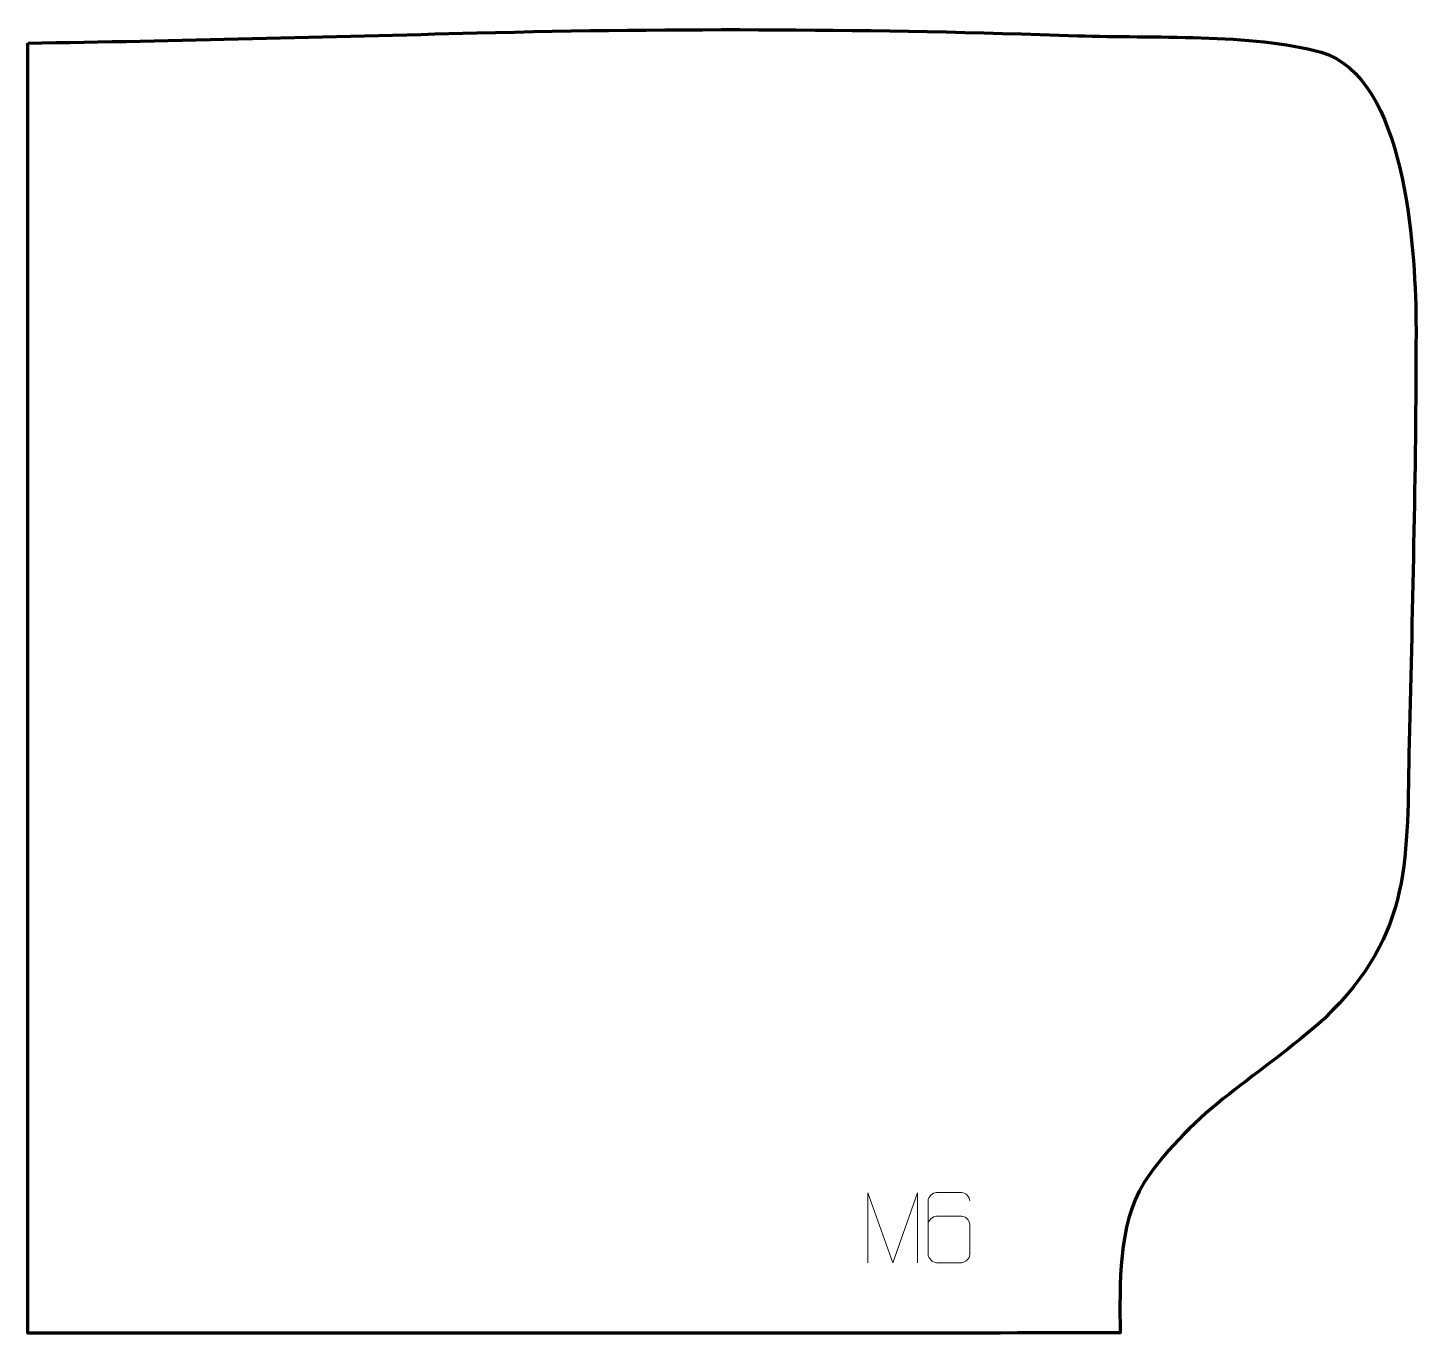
# Model space of a CAD drawing. Header units: millimetres. Extents: x 1485 to 1980, y 152 to 618.
import ezdxf

# ---------------------------------------------------------------- set-up
doc = ezdxf.new("R2010")
doc.units = ezdxf.units.MM
doc.header["$MEASUREMENT"] = 0
doc.layers.add('layer 2', color=7, linetype='Continuous')
doc.layers.add('layer 3', color=7, linetype='Continuous')

msp = doc.modelspace()

# ---------------------------------------------------------------- linework, layer by layer
at = {"layer": 'layer 2', "color": 142, "lineweight": 9}
for points, knots in [([(1784.2482, 177.1491), (1784.2482, 177.1491), (1784.2482, 202.1542), (1784.2482, 202.1542), (1784.2482, 202.1542), (1784.2482, 202.1542), (1793.1902, 177.1491), (1793.1902, 177.1491), (1793.1902, 177.1491), (1793.1902, 177.1491), (1801.9666, 202.1536), (1801.9666, 202.1536), (1801.9666, 202.1536), (1801.9666, 202.1536), (1801.9666, 177.1491), (1801.9666, 177.1491)], [0, 0, 0, 0, 0.2, 0.2, 0.2, 0.2, 0.4, 0.4, 0.4, 0.4, 0.6, 0.6, 0.6, 0.6, 1, 1, 1, 1]), ([(1820.5892, 199.2103), (1820.5651, 200.5523), (1819.2063, 202.2087), (1817.6314, 202.1743), (1817.6314, 202.1743), (1814.6409, 202.174), (1811.6502, 202.174), (1808.6591, 202.1743), (1808.6591, 202.1743), (1807.4377, 202.1893), (1805.7063, 200.749), (1805.7013, 199.2103), (1805.7013, 199.2103), (1805.7016, 192.8378), (1805.7016, 186.465), (1805.7013, 180.0923), (1805.7013, 180.0923), (1805.706, 178.9272), (1807.4377, 177.1527), (1808.6591, 177.1283), (1808.6591, 177.1283), (1811.6502, 177.1286), (1814.6409, 177.1286), (1817.6314, 177.1283), (1817.6314, 177.1283), (1818.9119, 177.1721), (1820.5848, 178.7897), (1820.5892, 180.0923), (1820.5892, 180.0923), (1820.5892, 183.6824), (1820.5892, 187.2722), (1820.5892, 190.8617), (1820.5892, 190.8617), (1820.5507, 192.3427), (1818.9649, 193.7783), (1817.6314, 193.7763), (1817.6314, 193.7763), (1814.6409, 193.7766), (1811.6502, 193.7766), (1808.6591, 193.7763), (1808.6591, 193.7763), (1807.3271, 193.7813), (1805.681, 192.2712), (1805.7228, 190.8399)], [0, 0, 0, 0, 0.08333333, 0.08333333, 0.08333333, 0.08333333, 0.16666667, 0.16666667, 0.16666667, 0.16666667, 0.25, 0.25, 0.25, 0.25, 0.33333333, 0.33333333, 0.33333333, 0.33333333, 0.41666667, 0.41666667, 0.41666667, 0.41666667, 0.5, 0.5, 0.5, 0.5, 0.58333333, 0.58333333, 0.58333333, 0.58333333, 0.66666667, 0.66666667, 0.66666667, 0.66666667, 0.75, 0.75, 0.75, 0.75, 0.83333333, 0.83333333, 0.83333333, 0.83333333, 1, 1, 1, 1])]:
    msp.add_open_spline(points, degree=3, knots=knots, dxfattribs=at)
at = {"layer": 'layer 3', "color": 242, "lineweight": 158}
msp.add_open_spline([(1484.6764, 612.2677), (1484.6764, 612.2677), (1484.6302, 152.0592), (1484.6302, 152.0592), (1484.6302, 152.0592), (1614.4738, 152.0244), (1744.3179, 152.0095), (1874.1553, 152.1266), (1874.1553, 152.1266), (1874.1968, 169.8313), (1873.2044, 189.9924), (1882.6465, 205.6142), (1882.6465, 205.6142), (1900.3543, 232.2256), (1924.301, 243.7719), (1946.9276, 264.2089), (1946.9276, 264.2089), (1979.0075, 294.9471), (1976.279, 321.7518), (1977.2962, 362.7937), (1977.2962, 362.7937), (1978.4564, 412.9832), (1979.7947, 463.4601), (1979.7097, 513.6513), (1979.7097, 513.6513), (1979.3239, 539.5291), (1976.025, 600.1254), (1945.8689, 608.9948), (1945.8689, 608.9948), (1921.0233, 615.7646), (1885.508, 613.9398), (1859.1534, 614.8619), (1859.1534, 614.8619), (1787.2516, 617.3679), (1716.6603, 617.706), (1644.739, 615.8739), (1644.739, 615.8739), (1591.4886, 614.5175), (1537.9605, 612.9774), (1484.6764, 612.2677)], degree=3, knots=[0, 0, 0, 0, 0.09090909, 0.09090909, 0.09090909, 0.09090909, 0.18181818, 0.18181818, 0.18181818, 0.18181818, 0.27272727, 0.27272727, 0.27272727, 0.27272727, 0.36363636, 0.36363636, 0.36363636, 0.36363636, 0.45454545, 0.45454545, 0.45454545, 0.45454545, 0.54545455, 0.54545455, 0.54545455, 0.54545455, 0.63636364, 0.63636364, 0.63636364, 0.63636364, 0.72727273, 0.72727273, 0.72727273, 0.72727273, 0.81818182, 0.81818182, 0.81818182, 0.81818182, 1, 1, 1, 1], dxfattribs=at)

doc.saveas('drawing.dxf')
